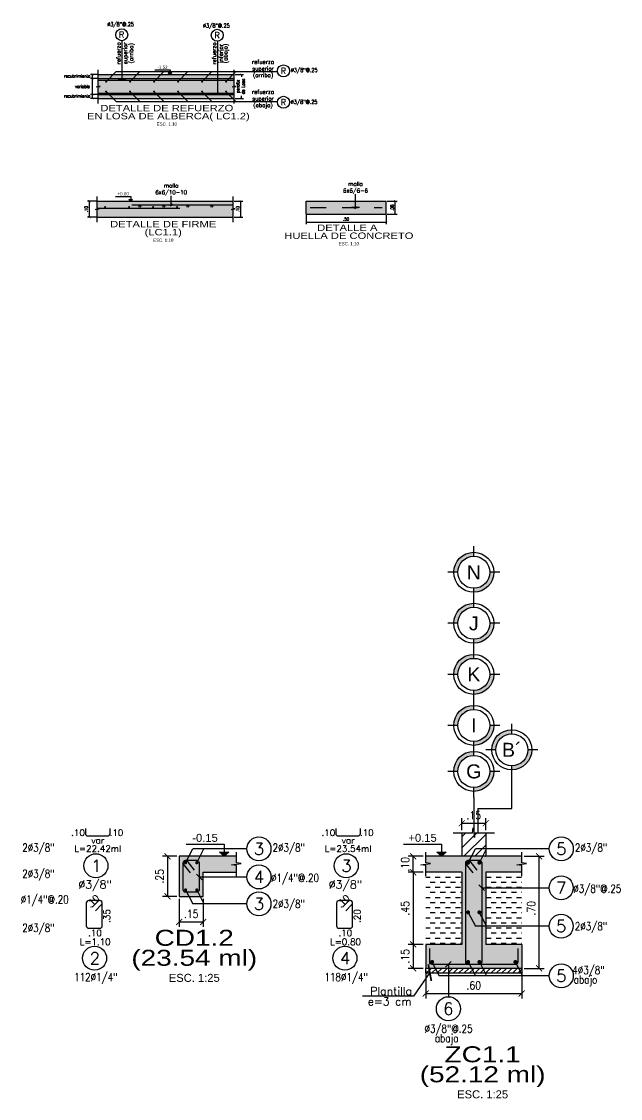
# Model space of a CAD drawing. Header units: millimetres. Extents: x 32 to 57.1, y -1.6 to 19.3.
# Drawn here: x 43.07 to 46.81, y 12.59 to 19.31 of the extents above; entities that cross this region are included whole.
import ezdxf
from ezdxf.enums import TextEntityAlignment as Align

# ---------------------------------------------------------------- set-up
doc = ezdxf.new("R2010")
doc.units = ezdxf.units.MM
doc.header["$LTSCALE"] = 0.05
doc.linetypes.add('DASHDOT2', pattern=[12.7, 6.35, -3.175, 0, -3.175])
for name, color, linetype in [('ACHURADO', 1, 'Continuous'), ('ACOTADO', 2, 'Continuous'), ('CANT_VIS', 3, 'Continuous'), ('CONT_CORTE', 4, 'Continuous'), ('EJES', 1, 'DASHDOT2'), ('TEXTO_REFUERZO', 3, 'Continuous'), ('TITULOS', 1, 'Continuous'), ('TXT_IND', 2, 'Continuous')]:
    doc.layers.add(name, color=color, linetype=linetype)
doc.styles.add('ACOTAMIENTOS', font='romans.shx', dxfattribs={"width": 0.85})
doc.styles.add('ARIAL', font='arial.ttf')
doc.styles.add('ROMANS', font='ROMANS.SHX')
doc.styles.get("Standard").update_dxf_attribs({"font": 'romans.shx'})
doc.dimstyles.new('ACOTA_10', dxfattribs={"dimscale": 0.01, "dimtxt": 2, "dimasz": 1.5, "dimexe": 1.25, "dimexo": 0.625, "dimgap": 1, "dimtad": 1, "dimzin": 4, "dimdsep": 46, "dimtxsty": 'ACOTAMIENTOS', "dimblk1": 'ARCHTICK', "dimblk2": 'ARCHTICK', "dimsah": 1, "dimcen": 1.5, "dimclrd": 1, "dimclre": 1, "dimclrt": 256, "dimadec": 0, "dimazin": 0, "dimtfac": 1, "dimtofl": 0, "dimtmove": 2, "dimatfit": 3, "dimldrblk": 'ARCHTICK', "dimfxl": 0, "dimtolj": 1, "dimtzin": 0, "dimarcsym": 0})
doc.dimstyles.new('ACOTA_25', dxfattribs={"dimscale": 0.025, "dimtxt": 2, "dimasz": 1.5, "dimexe": 1.25, "dimexo": 0.625, "dimgap": 1, "dimtad": 1, "dimzin": 4, "dimdsep": 46, "dimtxsty": 'ACOTAMIENTOS', "dimblk1": 'ARCHTICK', "dimblk2": 'ARCHTICK', "dimsah": 1, "dimcen": 1.5, "dimclrd": 1, "dimclre": 1, "dimclrt": 256, "dimadec": 0, "dimazin": 0, "dimtfac": 1, "dimtofl": 0, "dimtmove": 2, "dimatfit": 3, "dimldrblk": 'ARCHTICK', "dimfxl": 0, "dimtolj": 1, "dimtzin": 0, "dimarcsym": 0})

# ---------------------------------------------------------------- blocks, each defined once
blk = doc.blocks.new('_ARCHTICK')
at = {"color": 0, "linetype": 'ByBlock', "const_width": 0.15}
blk.add_lwpolyline([(-0.5, -0.5), (0.5, 0.5)], dxfattribs=at)
blk = doc.blocks.new('*D200')
at = {"layer": 'ACOTADO', "color": 1, "linetype": 'Continuous', "lineweight": -2}
for p, q in [((43.5379, 18.1919), (43.4829, 18.1919)), ((43.4954, 18.0919), (43.4954, 18.1919)), ((43.5379, 18.0919), (43.4829, 18.0919))]:
    blk.add_line(p, q, dxfattribs=at)
at = {"layer": 'DEFPOINTS', "color": 0, "linetype": 'Continuous'}
for p in [(43.4954, 18.1919), (43.5442, 18.1919), (43.5442, 18.0919)]:
    blk.add_point(p, dxfattribs=at)
at = {"layer": 'ACOTADO', "color": 1, "linetype": 'Continuous', "lineweight": -2, "xscale": 0.015, "yscale": 0.015, "zscale": 0.015}
for p, rotation in [((43.4954, 18.1919), 90), ((43.4954, 18.0919), 270)]:
    blk.add_blockref('_ARCHTICK', p, dxfattribs=dict(at, rotation=rotation))
at = {"layer": 'ACOTADO', "linetype": 'Continuous', "insert": (43.4754, 18.1419), "char_height": 0.02, "attachment_point": 5, "rotation": 90, "style": 'ACOTAMIENTOS'}
blk.add_mtext('\\A1;.10', dxfattribs=at)
blk = doc.blocks.new('*D201')
at = {"layer": 'ACOTADO', "color": 1, "linetype": 'Continuous', "lineweight": -2}
for p, q in [((44.3999, 18.1919), (44.455, 18.1919)), ((44.4425, 18.0919), (44.4425, 18.1919)), ((44.3999, 18.0919), (44.455, 18.0919))]:
    blk.add_line(p, q, dxfattribs=at)
at = {"layer": 'DEFPOINTS', "color": 0, "linetype": 'Continuous'}
for p in [(44.3937, 18.1919), (44.4425, 18.1919), (44.3937, 18.0919)]:
    blk.add_point(p, dxfattribs=at)
at = {"layer": 'ACOTADO', "color": 1, "linetype": 'Continuous', "lineweight": -2, "xscale": 0.015, "yscale": 0.015, "zscale": 0.015}
for p, rotation in [((44.4425, 18.1919), 90), ((44.4425, 18.0919), 270)]:
    blk.add_blockref('_ARCHTICK', p, dxfattribs=dict(at, rotation=rotation))
at = {"layer": 'ACOTADO', "linetype": 'Continuous', "insert": (44.4225, 18.1419), "char_height": 0.02, "attachment_point": 5, "rotation": 90, "style": 'ACOTAMIENTOS'}
blk.add_mtext('\\A1;.10', dxfattribs=at)
blk = doc.blocks.new('Titulos')
at = {"layer": 'TITULOS', "color": 1, "style": 'ARIAL', "width": 1.25}
blk.add_attdef('TITULO_1', text='', height=0.2, dxfattribs=at).set_placement((0, 0.25), align=Align.MIDDLE_CENTER)
at = {"layer": 'TITULOS', "style": 'ARIAL', "width": 1.25}
blk.add_attdef('TITULO_2', text='', height=0.2, dxfattribs=at).set_placement((0, 0), align=Align.MIDDLE_CENTER)
at = {"layer": 'TITULOS', "color": 2, "width": 1.25}
for tag, p in [('ESCALA_1', (0, -0.25)), ('ESCALA_2', (0, -0.408))]:
    blk.add_attdef(tag, text='', height=0.1, dxfattribs=at).set_placement(p, align=Align.MIDDLE_CENTER)
blk = doc.blocks.new('COTA25')
at = {"layer": 'TEXTO_REFUERZO'}
blk.add_line((-0.0177, -0.0177), (0.0177, 0.0177), dxfattribs=at)
at = {"layer": 'TEXTO_REFUERZO', "color": 1}
blk.add_line((0, -0.0625), (0, 0.0625), dxfattribs=at)
blk = doc.blocks.new('Nivel-elev')
at = {"layer": 'TXT_IND'}
blk.add_hatch(color=1, dxfattribs=at).paths.add_polyline_path([(-0.058, 0.051), (0.058, 0.051), (0, 0)])
for p, q in [((0, 0), (-0.058, 0.051)), ((-0.058, 0.051), (0.058, 0.051)), ((0.058, 0.051), (0, 0))]:
    blk.add_line(p, q, dxfattribs=at)
blk.add_lwpolyline([(-0.476, 0.151), (0, 0.151), (0, 0.051)], dxfattribs=at)
blk.add_attdef('+2.85', (-0.476, 0.171), '', height=0.0975, dxfattribs=at)
blk = doc.blocks.new('*D207')
at = {"layer": 'DEFPOINTS', "color": 0}
for p in [(45.5185, 14.0995), (45.5978, 14.0995), (45.5978, 13.9995)]:
    blk.add_point(p, dxfattribs=at)
at = {"layer": 'TXT_IND', "color": 1, "lineweight": -2}
for p, q in [((45.5821, 14.0995), (45.4873, 14.0995)), ((45.5185, 13.9995), (45.5185, 14.0995)), ((45.5821, 13.9995), (45.4873, 13.9995))]:
    blk.add_line(p, q, dxfattribs=at)
at = {"layer": 'TXT_IND', "color": 1, "lineweight": -2, "xscale": 0.03750000000000001, "yscale": 0.03750000000000001, "zscale": 0.03750000000000001}
for p, rotation in [((45.5185, 14.0995), 90), ((45.5185, 13.9995), 270)]:
    blk.add_blockref('_ARCHTICK', p, dxfattribs=dict(at, rotation=rotation))
at = {"layer": 'TXT_IND', "insert": (45.4685, 14.0495), "char_height": 0.05, "attachment_point": 5, "rotation": 90, "style": 'ACOTAMIENTOS'}
blk.add_mtext('\\A1;.10', dxfattribs=at)
blk = doc.blocks.new('*D208')
at = {"layer": 'DEFPOINTS', "color": 0}
for p in [(45.5978, 13.9995), (45.5185, 13.5495), (45.5978, 13.5495)]:
    blk.add_point(p, dxfattribs=at)
at = {"layer": 'TXT_IND', "color": 1, "lineweight": -2}
for p, q in [((45.5821, 13.9995), (45.4873, 13.9995)), ((45.5185, 13.9995), (45.5185, 13.5495)), ((45.5821, 13.5495), (45.4873, 13.5495))]:
    blk.add_line(p, q, dxfattribs=at)
at = {"layer": 'TXT_IND', "color": 1, "lineweight": -2, "xscale": 0.03750000000000001, "yscale": 0.03750000000000001, "zscale": 0.03750000000000001}
for p, rotation in [((45.5185, 13.9995), 90), ((45.5185, 13.5495), 270)]:
    blk.add_blockref('_ARCHTICK', p, dxfattribs=dict(at, rotation=rotation))
at = {"layer": 'TXT_IND', "insert": (45.4685, 13.7745), "char_height": 0.05, "attachment_point": 5, "rotation": 90, "style": 'ACOTAMIENTOS'}
blk.add_mtext('\\A1;.45', dxfattribs=at)
blk = doc.blocks.new('*D209')
at = {"layer": 'DEFPOINTS', "color": 0}
for p in [(45.5978, 13.5495), (45.5185, 13.3995), (45.5978, 13.3995)]:
    blk.add_point(p, dxfattribs=at)
at = {"layer": 'TXT_IND', "color": 1, "lineweight": -2}
for p, q in [((45.5821, 13.5495), (45.4873, 13.5495)), ((45.5185, 13.5495), (45.5185, 13.3995)), ((45.5821, 13.3995), (45.4873, 13.3995))]:
    blk.add_line(p, q, dxfattribs=at)
at = {"layer": 'TXT_IND', "color": 1, "lineweight": -2, "xscale": 0.03750000000000001, "yscale": 0.03750000000000001, "zscale": 0.03750000000000001}
for p, rotation in [((45.5185, 13.5495), 90), ((45.5185, 13.3995), 270)]:
    blk.add_blockref('_ARCHTICK', p, dxfattribs=dict(at, rotation=rotation))
at = {"layer": 'TXT_IND', "insert": (45.4685, 13.4745), "char_height": 0.05, "attachment_point": 5, "rotation": 90, "style": 'ACOTAMIENTOS'}
blk.add_mtext('\\A1;.15', dxfattribs=at)
blk = doc.blocks.new('*D206')
at = {"layer": 'DEFPOINTS', "color": 0}
for p in [(46.1978, 14.0995), (46.3066, 14.0995), (46.1978, 13.3995)]:
    blk.add_point(p, dxfattribs=at)
at = {"layer": 'TXT_IND', "color": 1, "lineweight": -2}
for p, q in [((46.2134, 14.0995), (46.3378, 14.0995)), ((46.3066, 13.3995), (46.3066, 14.0995)), ((46.2134, 13.3995), (46.3378, 13.3995))]:
    blk.add_line(p, q, dxfattribs=at)
at = {"layer": 'TXT_IND', "color": 1, "lineweight": -2, "xscale": 0.03750000000000001, "yscale": 0.03750000000000001, "zscale": 0.03750000000000001}
for p, rotation in [((46.3066, 14.0995), 90), ((46.3066, 13.3995), 270)]:
    blk.add_blockref('_ARCHTICK', p, dxfattribs=dict(at, rotation=rotation))
at = {"layer": 'TXT_IND', "insert": (46.2566, 13.7751), "char_height": 0.05, "attachment_point": 5, "rotation": 90, "style": 'ACOTAMIENTOS'}
blk.add_mtext('\\A1;.70', dxfattribs=at)
blk = doc.blocks.new('*D204')
at = {"layer": 'DEFPOINTS', "color": 0}
for p in [(45.5978, 13.3995), (46.1978, 13.3995), (46.1978, 13.2428)]:
    blk.add_point(p, dxfattribs=at)
at = {"layer": 'TXT_IND', "color": 1, "lineweight": -2}
for p, q in [((45.5978, 13.3839), (45.5978, 13.2116)), ((46.1978, 13.3839), (46.1978, 13.2116)), ((45.5978, 13.2428), (46.1978, 13.2428))]:
    blk.add_line(p, q, dxfattribs=at)
at = {"layer": 'TXT_IND', "color": 1, "lineweight": -2, "xscale": 0.03750000000000001, "yscale": 0.03750000000000001, "zscale": 0.03750000000000001, "rotation": 180}
blk.add_blockref('_ARCHTICK', (45.5978, 13.2428), dxfattribs=at)
at = {"layer": 'TXT_IND', "color": 1, "lineweight": -2, "xscale": 0.03750000000000001, "yscale": 0.03750000000000001, "zscale": 0.03750000000000001}
blk.add_blockref('_ARCHTICK', (46.1978, 13.2428), dxfattribs=at)
at = {"layer": 'TXT_IND', "insert": (45.8978, 13.2928), "char_height": 0.05, "attachment_point": 5, "style": 'ACOTAMIENTOS'}
blk.add_mtext('\\A1;.60', dxfattribs=at)
blk = doc.blocks.new('EJE')
at = {"layer": 'EJES', "linetype": 'Continuous'}
for points in [[(-0.25, 0), (-0.2, 0, -0.414214), (0, 0.2), (0, 0.25, 0.414214)], [(0.25, 0), (0.2, 0, -0.414214), (0, -0.2), (0, -0.25, 0.414214)]]:
    blk.add_hatch(color=256, dxfattribs=at).paths.add_polyline_path(points)
at = {"layer": 'EJES', "color": 1, "linetype": 'Continuous'}
for p, q in [((0, 0.2), (0, 0.325)), ((-0.2, 0), (-0.325, 0)), ((0.325, 0), (0.2, 0)), ((0, -0.325), (0, -0.2))]:
    blk.add_line(p, q, dxfattribs=at)
at = {"layer": 'EJES', "color": 3, "linetype": 'Continuous'}
for radius in [0.25, 0.2]:
    blk.add_circle((0, 0), radius, dxfattribs=at)
at = {"layer": 'EJES', "color": 4, "linetype": 'Continuous', "style": 'ARIAL'}
blk.add_attdef('EJE', text='', height=0.175, dxfattribs=at).set_placement((0, 0), align=Align.MIDDLE_CENTER)
blk = doc.blocks.new('*D205')
at = {"layer": 'DEFPOINTS', "color": 0}
for p in [(45.9728, 14.3063), (45.8228, 14.2465), (45.9728, 14.2465)]:
    blk.add_point(p, dxfattribs=at)
at = {"layer": 'TXT_IND', "color": 1, "lineweight": -2}
for p, q in [((45.8228, 14.2621), (45.8228, 14.3375)), ((45.9728, 14.2621), (45.9728, 14.3375)), ((45.8228, 14.3063), (45.9728, 14.3063))]:
    blk.add_line(p, q, dxfattribs=at)
at = {"layer": 'TXT_IND', "color": 1, "lineweight": -2, "xscale": 0.03750000000000001, "yscale": 0.03750000000000001, "zscale": 0.03750000000000001, "rotation": 180}
blk.add_blockref('_ARCHTICK', (45.8228, 14.3063), dxfattribs=at)
at = {"layer": 'TXT_IND', "color": 1, "lineweight": -2, "xscale": 0.03750000000000001, "yscale": 0.03750000000000001, "zscale": 0.03750000000000001}
blk.add_blockref('_ARCHTICK', (45.9728, 14.3063), dxfattribs=at)
at = {"layer": 'TXT_IND', "insert": (45.8978, 14.3563), "char_height": 0.05, "attachment_point": 5, "style": 'ACOTAMIENTOS'}
blk.add_mtext('\\A1;.15', dxfattribs=at)
blk = doc.blocks.new('*D308')
at = {"layer": 'ACOTADO', "color": 1, "linetype": 'Continuous', "lineweight": -2}
for p, q in [((43.544, 18.9827), (43.5035, 18.9827)), ((43.516, 18.9577), (43.516, 18.9827)), ((43.544, 18.9577), (43.5035, 18.9577))]:
    blk.add_line(p, q, dxfattribs=at)
at = {"layer": 'DEFPOINTS', "color": 0, "linetype": 'Continuous'}
for p in [(43.516, 18.9827), (43.5502, 18.9827), (43.5502, 18.9577)]:
    blk.add_point(p, dxfattribs=at)
at = {"layer": 'ACOTADO', "color": 1, "linetype": 'Continuous', "lineweight": -2, "xscale": 0.015, "yscale": 0.015, "zscale": 0.015}
for p, rotation in [((43.516, 18.9827), 90), ((43.516, 18.9577), 270)]:
    blk.add_blockref('_ARCHTICK', p, dxfattribs=dict(at, rotation=rotation))
at = {"layer": 'ACOTADO', "linetype": 'Continuous', "insert": (43.4193, 18.9742), "char_height": 0.02, "attachment_point": 5, "style": 'ACOTAMIENTOS'}
blk.add_mtext('\\A1;recubrimiento', dxfattribs=at)
blk = doc.blocks.new('*D309')
at = {"layer": 'ACOTADO', "color": 1, "linetype": 'Continuous', "lineweight": -2}
for p, q in [((43.544, 18.9577), (43.5035, 18.9577)), ((43.516, 18.8577), (43.516, 18.9577)), ((43.544, 18.8577), (43.5035, 18.8577))]:
    blk.add_line(p, q, dxfattribs=at)
at = {"layer": 'DEFPOINTS', "color": 0, "linetype": 'Continuous'}
for p in [(43.516, 18.9577), (43.5502, 18.9577), (43.5502, 18.8577)]:
    blk.add_point(p, dxfattribs=at)
at = {"layer": 'ACOTADO', "color": 1, "linetype": 'Continuous', "lineweight": -2, "xscale": 0.015, "yscale": 0.015, "zscale": 0.015}
for p, rotation in [((43.516, 18.9577), 90), ((43.516, 18.8577), 270)]:
    blk.add_blockref('_ARCHTICK', p, dxfattribs=dict(at, rotation=rotation))
at = {"layer": 'ACOTADO', "linetype": 'Continuous', "insert": (43.452, 18.9087), "char_height": 0.02, "attachment_point": 5, "style": 'ACOTAMIENTOS'}
blk.add_mtext('\\A1;variable', dxfattribs=at)
blk = doc.blocks.new('*D310')
at = {"layer": 'ACOTADO', "color": 1, "linetype": 'Continuous', "lineweight": -2}
for p, q in [((44.406, 18.9827), (44.459, 18.9827)), ((44.4465, 18.9827), (44.4465, 18.9688)), ((44.4465, 18.8327), (44.4465, 18.8492)), ((44.406, 18.8327), (44.459, 18.8327))]:
    blk.add_line(p, q, dxfattribs=at)
at = {"layer": 'DEFPOINTS', "color": 0, "linetype": 'Continuous'}
for p in [(44.3998, 18.9827), (44.4465, 18.9827), (44.3998, 18.8327)]:
    blk.add_point(p, dxfattribs=at)
at = {"layer": 'ACOTADO', "color": 1, "linetype": 'Continuous', "lineweight": -2, "xscale": 0.015, "yscale": 0.015, "zscale": 0.015}
for p, rotation in [((44.4465, 18.9827), 90), ((44.4465, 18.8327), 270)]:
    blk.add_blockref('_ARCHTICK', p, dxfattribs=dict(at, rotation=rotation))
at = {"layer": 'ACOTADO', "linetype": 'Continuous', "insert": (44.44, 18.909), "char_height": 0.02, "attachment_point": 5, "rotation": 90, "style": 'ACOTAMIENTOS'}
blk.add_mtext('\\A1;peralte\\Pde Losa', dxfattribs=at)
blk = doc.blocks.new('*D311')
at = {"layer": 'ACOTADO', "color": 1, "linetype": 'Continuous', "lineweight": -2}
for p, q in [((43.544, 18.8577), (43.5035, 18.8577)), ((43.516, 18.8327), (43.516, 18.8577)), ((43.544, 18.8327), (43.5035, 18.8327))]:
    blk.add_line(p, q, dxfattribs=at)
at = {"layer": 'DEFPOINTS', "color": 0, "linetype": 'Continuous'}
for p in [(43.516, 18.8577), (43.5502, 18.8577), (43.5502, 18.8327)]:
    blk.add_point(p, dxfattribs=at)
at = {"layer": 'ACOTADO', "color": 1, "linetype": 'Continuous', "lineweight": -2, "xscale": 0.015, "yscale": 0.015, "zscale": 0.015}
for p, rotation in [((43.516, 18.8577), 90), ((43.516, 18.8327), 270)]:
    blk.add_blockref('_ARCHTICK', p, dxfattribs=dict(at, rotation=rotation))
at = {"layer": 'ACOTADO', "linetype": 'Continuous', "insert": (43.4193, 18.8492), "char_height": 0.02, "attachment_point": 5, "style": 'ACOTAMIENTOS'}
blk.add_mtext('\\A1;recubrimiento', dxfattribs=at)
blk = doc.blocks.new('*D332')
at = {"layer": 'ACOTADO', "color": 1, "linetype": 'Continuous', "lineweight": -2}
for p, q in [((45.3559, 18.1919), (45.4198, 18.1919)), ((45.4073, 18.1119), (45.4073, 18.1919)), ((45.3559, 18.1119), (45.4198, 18.1119))]:
    blk.add_line(p, q, dxfattribs=at)
at = {"layer": 'DEFPOINTS', "color": 0, "linetype": 'Continuous'}
for p in [(45.3497, 18.1919), (45.4073, 18.1919), (45.3497, 18.1119)]:
    blk.add_point(p, dxfattribs=at)
at = {"layer": 'ACOTADO', "color": 1, "linetype": 'Continuous', "lineweight": -2, "xscale": 0.015, "yscale": 0.015, "zscale": 0.015}
for p, rotation in [((45.4073, 18.1919), 90), ((45.4073, 18.1119), 270)]:
    blk.add_blockref('_ARCHTICK', p, dxfattribs=dict(at, rotation=rotation))
at = {"layer": 'ACOTADO', "linetype": 'Continuous', "insert": (45.3873, 18.1519), "char_height": 0.02, "attachment_point": 5, "rotation": 90, "style": 'ACOTAMIENTOS'}
blk.add_mtext('\\A1;.08', dxfattribs=at)
blk = doc.blocks.new('*D333')
at = {"layer": 'ACOTADO', "color": 1, "linetype": 'Continuous', "lineweight": -2}
for p, q in [((44.8497, 18.1057), (44.8497, 18.0481)), ((45.3497, 18.1057), (45.3497, 18.0481)), ((44.8497, 18.0606), (45.3497, 18.0606))]:
    blk.add_line(p, q, dxfattribs=at)
at = {"layer": 'DEFPOINTS', "color": 0, "linetype": 'Continuous'}
for p in [(44.8497, 18.1119), (45.3497, 18.1119), (45.3497, 18.0606)]:
    blk.add_point(p, dxfattribs=at)
at = {"layer": 'ACOTADO', "color": 1, "linetype": 'Continuous', "lineweight": -2, "xscale": 0.015, "yscale": 0.015, "zscale": 0.015, "rotation": 180}
blk.add_blockref('_ARCHTICK', (44.8497, 18.0606), dxfattribs=at)
at = {"layer": 'ACOTADO', "color": 1, "linetype": 'Continuous', "lineweight": -2, "xscale": 0.015, "yscale": 0.015, "zscale": 0.015}
blk.add_blockref('_ARCHTICK', (45.3497, 18.0606), dxfattribs=at)
at = {"layer": 'ACOTADO', "linetype": 'Continuous', "insert": (45.0997, 18.0806), "char_height": 0.02, "attachment_point": 5, "style": 'ACOTAMIENTOS'}
blk.add_mtext('\\A1;.50', dxfattribs=at)
blk = doc.blocks.new('*D336')
at = {"layer": 'DEFPOINTS', "color": 0}
for p in [(44.0567, 13.8495), (44.2067, 13.8495), (44.2067, 13.6896)]:
    blk.add_point(p, dxfattribs=at)
at = {"layer": 'TXT_IND', "color": 1, "lineweight": -2}
for p, q in [((44.0567, 13.8339), (44.0567, 13.6584)), ((44.2067, 13.8339), (44.2067, 13.6584)), ((44.0567, 13.6896), (44.2067, 13.6896))]:
    blk.add_line(p, q, dxfattribs=at)
at = {"layer": 'TXT_IND', "color": 1, "lineweight": -2, "xscale": 0.03750000000000001, "yscale": 0.03750000000000001, "zscale": 0.03750000000000001, "rotation": 180}
blk.add_blockref('_ARCHTICK', (44.0567, 13.6896), dxfattribs=at)
at = {"layer": 'TXT_IND', "color": 1, "lineweight": -2, "xscale": 0.03750000000000001, "yscale": 0.03750000000000001, "zscale": 0.03750000000000001}
blk.add_blockref('_ARCHTICK', (44.2067, 13.6896), dxfattribs=at)
at = {"layer": 'TXT_IND', "insert": (44.1317, 13.7396), "char_height": 0.05, "attachment_point": 5, "style": 'ACOTAMIENTOS'}
blk.add_mtext('\\A1;.15', dxfattribs=at)
blk = doc.blocks.new('*D337')
at = {"layer": 'DEFPOINTS', "color": 0}
for p in [(44.0567, 14.0995), (43.9843, 13.8495), (44.0567, 13.8495)]:
    blk.add_point(p, dxfattribs=at)
at = {"layer": 'TXT_IND', "color": 1, "lineweight": -2}
for p, q in [((44.0411, 14.0995), (43.9531, 14.0995)), ((43.9843, 14.0995), (43.9843, 13.8495)), ((44.0411, 13.8495), (43.9531, 13.8495))]:
    blk.add_line(p, q, dxfattribs=at)
at = {"layer": 'TXT_IND', "color": 1, "lineweight": -2, "xscale": 0.03750000000000001, "yscale": 0.03750000000000001, "zscale": 0.03750000000000001}
for p, rotation in [((43.9843, 14.0995), 90), ((43.9843, 13.8495), 270)]:
    blk.add_blockref('_ARCHTICK', p, dxfattribs=dict(at, rotation=rotation))
at = {"layer": 'TXT_IND', "insert": (43.9343, 13.9745), "char_height": 0.05, "attachment_point": 5, "rotation": 90, "style": 'ACOTAMIENTOS'}
blk.add_mtext('\\A1;.25', dxfattribs=at)

msp = doc.modelspace()

# ---------------------------------------------------------------- hatches: boundary and pattern name
at = {"layer": 'ACHURADO'}
h = msp.add_hatch(color=254, dxfattribs=at)
h.dxf.hatch_style = 1
h.paths.add_polyline_path([(44.2736, 18.9482), (43.5502, 18.9482), (43.5502, 18.9109), (43.5622, 18.9093), (43.5382, 18.9061), (43.5502, 18.9045), (43.5502, 18.8672), (44.2736, 18.8672)])
h.paths.add_polyline_path([(43.5969, 18.9384, -1), (43.6031, 18.9384, -1)], flags=16)
h.paths.add_polyline_path([(43.6031, 18.877, -1), (43.5969, 18.877, -1)], flags=16)
h.paths.add_polyline_path([(43.7469, 18.9384, -1), (43.7531, 18.9384, -1)], flags=16)
h.paths.add_polyline_path([(43.7531, 18.877, -1), (43.7469, 18.877, -1)], flags=16)
h.paths.add_polyline_path([(43.8969, 18.9384, -1), (43.9031, 18.9384, -1)], flags=16)
h.paths.add_polyline_path([(43.9031, 18.877, -1), (43.8969, 18.877, -1)], flags=16)
h.paths.add_polyline_path([(44.0469, 18.9384, -1), (44.0531, 18.9384, -1)], flags=16)
h.paths.add_polyline_path([(44.0469, 18.877, -1), (44.0531, 18.877, -1)], flags=16)
h.paths.add_polyline_path([(44.1969, 18.9384, -1), (44.2031, 18.9384, -1)], flags=16)
h.paths.add_polyline_path([(44.1969, 18.877, -1), (44.2031, 18.877, -1)], flags=16)
h.paths.add_polyline_path([(44.2736, 18.9827), (43.682, 18.9827), (43.682, 18.9577), (44.2736, 18.9577)])
h.paths.add_polyline_path([(43.682, 18.9827), (43.5502, 18.9827), (43.5502, 18.9577), (43.682, 18.9577)])
h.paths.add_polyline_path([(44.3998, 18.8577), (43.5502, 18.8577), (43.5502, 18.8327), (44.3998, 18.8327)])
h.paths.add_polyline_path([(44.3998, 18.9482), (44.2736, 18.9482), (44.2736, 18.8672), (44.3998, 18.8672), (44.3998, 18.9045), (44.3878, 18.9061), (44.4118, 18.9093), (44.3998, 18.9109)])
h.paths.add_polyline_path([(44.3469, 18.9384, -1), (44.3531, 18.9384, -1)], flags=16)
h.paths.add_polyline_path([(44.3531, 18.877, -1), (44.3469, 18.877, -1)], flags=16)
h.paths.add_polyline_path([(44.3998, 18.9827), (44.2736, 18.9827), (44.2736, 18.9577), (44.3998, 18.9577)])
for points in [[(44.3937, 18.0919), (44.3937, 18.1387), (44.3817, 18.1403), (44.3937, 18.1419), (44.3937, 18.1919), (43.5442, 18.1919), (43.5442, 18.1451), (43.5562, 18.1435), (43.5442, 18.1419), (43.5442, 18.0919)], [(45.3497, 18.1919), (44.8497, 18.1919), (44.8497, 18.1119), (45.3497, 18.1119)], [(44.414, 14.0425), (44.384, 14.0465), (44.444, 14.0545), (44.414, 14.0585), (44.414, 14.0995), (44.0567, 14.0995), (44.0567, 13.8495), (44.2067, 13.8495), (44.2067, 13.9995), (44.414, 13.9995)], [(46.1978, 14.0425), (46.1678, 14.0465), (46.2278, 14.0545), (46.1978, 14.0585), (46.1978, 14.0995), (45.5978, 14.0995), (45.5978, 14.0585), (45.6278, 14.0545), (45.5678, 14.0465), (45.5978, 14.0425), (45.5978, 13.9995), (45.8228, 13.9995), (45.8228, 13.5495), (45.5978, 13.5495), (45.5978, 13.3995), (46.1978, 13.3995), (46.1978, 13.5495), (45.9728, 13.5495), (45.9728, 13.9995), (46.1978, 13.9995)]]:
    msp.add_hatch(color=254, dxfattribs=at).paths.add_polyline_path(points)
h = msp.add_hatch(dxfattribs=at)
h.set_pattern_fill('ANSI31', color=256, scale=0.015)
h.set_pattern_definition([(45, (8.000316, 14.31742), (-0.03367596, 0.03367596), [])])
h.paths.add_polyline_path([(45.9018, 14.2165), (45.8938, 14.2765), (45.8898, 14.2465), (45.8228, 14.2465), (45.8228, 14.0995), (45.9728, 14.0995), (45.9728, 14.2465), (45.9058, 14.2465)])
h = msp.add_hatch(dxfattribs=at)
h.set_pattern_fill('DASH', color=256, scale=0.01, style=0)
h.paths.add_polyline_path([(45.8228, 13.9995), (45.5978, 13.9995), (45.5978, 13.5495), (45.8228, 13.5495)])
h = msp.add_hatch(dxfattribs=at)
h.set_pattern_fill('DASH', color=256, scale=0.01, style=0)
h.paths.add_polyline_path([(46.1978, 13.9995), (45.9728, 13.9995), (45.9728, 13.5495), (46.1978, 13.5495)])
h = msp.add_hatch(dxfattribs=at)
h.set_pattern_fill('ANSI31', color=256, scale=0.0075, style=0)
h.set_pattern_definition([(45, (0, 0.3), (-0.01683798, 0.01683798), [])])
h.paths.add_polyline_path([(46.1978, 13.3995), (45.5978, 13.3995), (45.5978, 13.3695), (46.1978, 13.3695)])

# ---------------------------------------------------------------- linework, layer by layer
at = {"layer": 'CANT_VIS', "color": 2}
for p, q in [((45.5978, 13.3695), (45.5978, 13.3995)), ((46.1978, 13.3995), (46.1978, 13.3695)), ((46.1978, 13.3695), (45.5978, 13.3695))]:
    msp.add_line(p, q, dxfattribs=at)
at = {"layer": 'CONT_CORTE', "linetype": 'Continuous'}
for p, q in [((43.5502, 18.9827), (44.3998, 18.9827)), ((43.5502, 18.8327), (44.3998, 18.8327)), ((43.5442, 18.1919), (44.3937, 18.1919)), ((44.8497, 18.1919), (45.3497, 18.1919)), ((44.8497, 18.1119), (45.3497, 18.1119)), ((43.5442, 18.0919), (44.3937, 18.0919))]:
    msp.add_line(p, q, dxfattribs=at)
at = {"layer": 'CONT_CORTE'}
for p, q in [((44.8497, 18.1119), (44.8497, 18.1919)), ((45.3497, 18.1119), (45.3497, 18.1919)), ((45.8228, 14.2465), (45.8228, 14.0995)), ((45.9728, 14.2465), (45.9728, 14.0995)), ((46.1978, 14.0995), (45.5978, 14.0995)), ((45.8228, 13.9995), (45.5978, 13.9995)), ((45.8228, 13.9995), (45.8228, 13.5495)), ((45.9728, 13.9995), (45.9728, 13.5495)), ((46.1978, 13.9995), (45.9728, 13.9995)), ((45.5978, 13.5495), (45.5978, 13.3995)), ((45.8228, 13.5495), (45.5978, 13.5495)), ((46.1978, 13.5495), (45.9728, 13.5495)), ((46.1978, 13.5495), (46.1978, 13.3995)), ((46.1978, 13.3995), (45.5978, 13.3995))]:
    msp.add_line(p, q, dxfattribs=at)
at = {"layer": 'CONT_CORTE', "color": 1}
for points in [[(43.5502, 18.8027), (43.5502, 18.9045), (43.5382, 18.9061), (43.5622, 18.9093), (43.5502, 18.9109), (43.5502, 19.0127)], [(44.3998, 18.8027), (44.3998, 18.9045), (44.3878, 18.9061), (44.4118, 18.9093), (44.3998, 18.9109), (44.3998, 19.0127)], [(43.5442, 18.0619), (43.5442, 18.1387), (43.5322, 18.1403), (43.5562, 18.1435), (43.5442, 18.1451), (43.5442, 18.2219)], [(44.3937, 18.0619), (44.3937, 18.1387), (44.3817, 18.1403), (44.4057, 18.1435), (44.3937, 18.1451), (44.3937, 18.2219)], [(45.7687, 14.2465), (45.8898, 14.2465), (45.8938, 14.2765), (45.9018, 14.2165), (45.9058, 14.2465), (46.0268, 14.2465)], [(44.414, 13.9755), (44.414, 14.0425), (44.384, 14.0465), (44.444, 14.0545), (44.414, 14.0585), (44.414, 14.1256)], [(45.5978, 13.9755), (45.5978, 14.0425), (45.5678, 14.0465), (45.6278, 14.0545), (45.5978, 14.0585), (45.5978, 14.1256)], [(46.1978, 13.9755), (46.1978, 14.0425), (46.1678, 14.0465), (46.2278, 14.0545), (46.1978, 14.0585), (46.1978, 14.1256)]]:
    msp.add_lwpolyline(points, dxfattribs=at)
at = {"layer": 'CONT_CORTE'}
for points in [[(44.414, 14.0995), (44.0567, 14.0995), (44.0567, 13.8495)], [(44.0567, 13.8495), (44.2067, 13.8495), (44.2067, 13.9995)], [(44.2067, 13.9995), (44.414, 13.9995)]]:
    msp.add_lwpolyline(points, dxfattribs=at)
at = {"layer": 'EJES'}
for p, q in [((46.1352, 14.3973), (46.1352, 14.6023)), ((45.8978, 14.4675), (45.8978, 14.2465)), ((45.9228, 14.3973), (45.9228, 14.2465)), ((45.9228, 14.3973), (46.1352, 14.3973))]:
    msp.add_line(p, q, dxfattribs=at)
at = {"layer": 'TEXTO_REFUERZO', "color": 1, "extrusion": (1.22465e-16, -3.7494e-32, -1)}
for p, q in [((43.7009, 18.9529), (43.7009, 19.1947)), ((45.1587, 18.1519), (45.1587, 18.2358)), ((44.0067, 18.1678), (44.0067, 18.2258))]:
    msp.add_line(p, q, dxfattribs=at)
at = {"layer": 'TEXTO_REFUERZO', "color": 1, "extrusion": (-1.22465e-16, 5.24916e-32, -1)}
msp.add_line((44.2981, 18.8624), (44.2981, 19.1911), dxfattribs=at)
at = {"layer": 'TEXTO_REFUERZO', "color": 1}
for p, q in [((43.7484, 18.9384), (43.8116, 19.0016)), ((43.8984, 18.9384), (43.9616, 19.0016)), ((44.0484, 18.9384), (44.1116, 19.0016)), ((44.1984, 18.9384), (44.2616, 19.0016)), ((44.3484, 18.9384), (44.4116, 19.0016)), ((43.6, 18.877), (43.6632, 18.8138)), ((43.7484, 18.877), (43.8116, 18.8138)), ((43.8984, 18.877), (43.9616, 18.8138)), ((44.0484, 18.877), (44.1116, 18.8138)), ((44.1984, 18.877), (44.2616, 18.8138)), ((44.3484, 18.877), (44.4116, 18.8138)), ((44.4804, 14.1461), (44.142, 14.1461)), ((46.3697, 14.1461), (45.9085, 14.1461)), ((44.1817, 13.9707), (44.4804, 13.9707)), ((45.9478, 13.9029), (46.3692, 13.9029)), ((44.4804, 13.8029), (44.142, 13.8029)), ((46.3692, 13.6629), (45.908, 13.6629)), ((45.7391, 13.4245), (45.7391, 13.2225)), ((46.3697, 13.3529), (45.6818, 13.3529))]:
    msp.add_line(p, q, dxfattribs=at)
at = {"layer": 'TEXTO_REFUERZO', "color": 5}
for p, q in [((43.5502, 18.9577), (44.3998, 18.9577)), ((43.5502, 18.9482), (44.3998, 18.9482)), ((43.5502, 18.8672), (44.3998, 18.8672)), ((43.5502, 18.8577), (44.3998, 18.8577)), ((44.3937, 18.1678), (43.7615, 18.1678)), ((43.5442, 18.1491), (44.0615, 18.1491))]:
    msp.add_line(p, q, dxfattribs=at)
at = {"layer": 'TEXTO_REFUERZO', "linetype": 'DASHDOT2', "ltscale": 0.1}
msp.add_line((44.8747, 18.1519), (45.3247, 18.1519), dxfattribs=at)
at = {"layer": 'TEXTO_REFUERZO', "color": 1}
for points in [[(43.6, 18.9384), (43.6632, 19.0016), (44.6713, 19.0016)], [(43.6, 18.877), (43.6632, 18.8138), (44.6713, 18.8138)], [(44.0967, 14.0595), (44.142, 14.1461)], [(44.1663, 14.0595), (44.2115, 14.1461)], [(45.8632, 14.0595), (45.9085, 14.1461)], [(45.9328, 14.0595), (45.978, 14.1461)], [(44.0967, 13.8895), (44.142, 13.8029)], [(44.1663, 13.8895), (44.2115, 13.8029)], [(45.8628, 13.7495), (45.908, 13.6629)], [(45.9323, 13.7495), (45.9776, 13.6629)], [(45.6365, 13.4395), (45.6818, 13.3529)], [(45.8632, 13.4395), (45.9085, 13.3529)], [(45.9328, 13.4395), (45.978, 13.3529)], [(46.1573, 13.4395), (46.2026, 13.3529)]]:
    msp.add_lwpolyline(points, dxfattribs=at)
at = {"layer": 'TEXTO_REFUERZO', "color": 1, "linetype": 'Continuous', "const_width": 0.00625}
for points in [[(43.6031, 18.9384, 1), (43.5969, 18.9384, 1)], [(43.7531, 18.9384, 1), (43.7469, 18.9384, 1)], [(43.9031, 18.9384, 1), (43.8969, 18.9384, 1)], [(44.0531, 18.9384, 1), (44.0469, 18.9384, 1)], [(44.2031, 18.9384, 1), (44.1969, 18.9384, 1)], [(44.3531, 18.9384, 1), (44.3469, 18.9384, 1)], [(43.6031, 18.877, -1), (43.5969, 18.877, -1)], [(43.7531, 18.877, -1), (43.7469, 18.877, -1)], [(43.9031, 18.877, -1), (43.8969, 18.877, -1)], [(44.0531, 18.877, -1), (44.0469, 18.877, -1)], [(44.2031, 18.877, -1), (44.1969, 18.877, -1)], [(44.3531, 18.877, -1), (44.3469, 18.877, -1)], [(43.5971, 18.1554, -1), (43.5908, 18.1554, -1)], [(43.7471, 18.1554, -1), (43.7408, 18.1554, -1)], [(43.8971, 18.1554, -1), (43.8908, 18.1554, -1)], [(44.0471, 18.1554, -1), (44.0408, 18.1554, -1)]]:
    msp.add_lwpolyline(points, format="xyb", close=True, dxfattribs=at)
at = {"layer": 'TEXTO_REFUERZO', "color": 5}
for points in [[(43.6229, 14.2727), (43.6229, 14.2401, -0.414214), (43.6079, 14.2251), (43.4879, 14.2251, -0.414214), (43.4729, 14.2401), (43.4729, 14.2727)], [(45.1873, 14.2727), (45.1873, 14.2401, -0.414214), (45.1723, 14.2251), (45.0523, 14.2251, -0.414214), (45.0373, 14.2401), (45.0373, 14.2727)], [(44.1275, 13.9953), (44.0861, 14.0489, -1), (44.1074, 14.0701), (44.1506, 14.0129)], [(45.8939, 13.9953), (45.8526, 14.0489, -1), (45.8738, 14.0701), (45.9171, 14.0129)], [(43.5339, 13.7597), (43.5719, 13.7977, 0.668179), (43.5613, 13.8233), (43.4913, 13.8233, 0.414214), (43.4763, 13.8083), (43.4763, 13.6647, 0.414214), (43.4913, 13.6497), (43.5613, 13.6497, 0.414214), (43.5763, 13.6647), (43.5763, 13.8083, 0.668179), (43.5507, 13.8189), (43.5127, 13.7809)], [(45.0983, 13.7597), (45.1363, 13.7977, 0.668179), (45.1257, 13.8233), (45.0557, 13.8233, 0.414214), (45.0407, 13.8083), (45.0407, 13.6647, 0.414214), (45.0557, 13.6497), (45.1257, 13.6497, 0.414214), (45.1407, 13.6647), (45.1407, 13.8083, 0.668179), (45.1151, 13.8189), (45.0771, 13.7809)], [(46.1728, 13.5245), (46.1728, 13.4395, -0.414214), (46.1578, 13.4245), (45.6378, 13.4245, -0.414214), (45.6228, 13.4395), (45.6228, 13.5245)]]:
    msp.add_lwpolyline(points, format="xyb", dxfattribs=at)
for points in [[(44.1667, 13.8745), (44.0967, 13.8745, -0.414214), (44.0817, 13.8895), (44.0817, 14.0595, -0.414214), (44.0967, 14.0745), (44.1667, 14.0745, -0.414214), (44.1817, 14.0595), (44.1817, 13.8895, -0.414214)], [(45.8628, 14.0745), (45.9328, 14.0745, -0.414214), (45.9478, 14.0595), (45.9478, 13.4395, -0.414214), (45.9328, 13.4245), (45.8628, 13.4245, -0.414214), (45.8478, 13.4395), (45.8478, 14.0595, -0.414214)]]:
    msp.add_lwpolyline(points, format="xyb", close=True, dxfattribs=at)
at = {"layer": 'TEXTO_REFUERZO', "color": 1}
for points, const_width in [([(44.1017, 14.0595, -1), (44.0917, 14.0595, -1)], 0.01), ([(44.1717, 14.0595, -1), (44.1617, 14.0595, -1)], 0.01), ([(45.8565, 14.0595, -1), (45.869, 14.0595, -1)], 0.0125), ([(45.939, 14.0595, 1), (45.9265, 14.0595, 1)], 0.0125), ([(44.1017, 13.8895, 1), (44.0917, 13.8895, 1)], 0.01), ([(44.1717, 13.8895, 1), (44.1617, 13.8895, 1)], 0.01), ([(45.8565, 13.7495, 1), (45.869, 13.7495, 1)], 0.0125), ([(45.939, 13.7495, -1), (45.9265, 13.7495, -1)], 0.0125), ([(45.6315, 13.4395, 1), (45.644, 13.4395, 1)], 0.0125), ([(45.8565, 13.4395, 1), (45.869, 13.4395, 1)], 0.0125), ([(45.939, 13.4395, -1), (45.9265, 13.4395, -1)], 0.0125), ([(46.164, 13.4395, -1), (46.1515, 13.4395, -1)], 0.0125)]:
    msp.add_lwpolyline(points, format="xyb", close=True, dxfattribs=dict(at, const_width=const_width))
at = {"layer": 'TEXTO_REFUERZO', "color": 6}
for centre in [(43.6977, 19.232), (44.7085, 19.0058)]:
    msp.add_circle(centre, 0.0375, dxfattribs=at)
at = {"layer": 'TEXTO_REFUERZO', "color": 3}
for centre, radius in [((44.2949, 19.2285), 0.0375), ((44.7086, 18.81), 0.0375), ((44.5554, 14.1461), 0.075), ((46.4447, 14.1461), 0.075), ((43.5364, 14.0406), 0.075), ((45.1008, 14.0406), 0.075), ((44.5554, 13.9707), 0.075), ((46.4442, 13.9029), 0.075), ((44.5554, 13.8029), 0.075), ((46.4442, 13.6629), 0.075), ((43.5282, 13.4629), 0.075), ((45.0926, 13.4629), 0.075), ((46.4447, 13.3529), 0.075), ((45.7391, 13.1475), 0.075)]:
    msp.add_circle(centre, radius, dxfattribs=at)
at = {"layer": 'TEXTO_REFUERZO', "color": 1, "linetype": 'Continuous'}
for centre in [(43.8113, 18.1615), (43.9613, 18.1615), (44.1113, 18.1615), (44.2613, 18.1615)]:
    msp.add_circle(centre, 0.00625, dxfattribs=at)

# ---------------------------------------------------------------- block references
ref = msp.add_blockref('Titulos', (43.9795, 18.7237), dxfattribs=dict(xscale=0.2, yscale=0.2, zscale=0.2))
ref.add_attrib('TITULO_1', 'DETALLE DE REFUERZO', dxfattribs={"layer": 'TITULOS', "color": 1, "height": 0.04, "style": 'ARIAL', "width": 1.25}).set_placement((43.9795, 18.7737), align=Align.MIDDLE_CENTER)
ref.add_attrib('TITULO_2', ' EN LOSA DE ALBERCA( LC1.2)', dxfattribs={"layer": 'TITULOS', "height": 0.04, "style": 'ARIAL', "width": 1.25}).set_placement((43.9795, 18.7237), align=Align.MIDDLE_CENTER)
ref.add_attrib('ESCALA_1', 'ESC. 1:10', dxfattribs={"layer": 'TITULOS', "color": 2, "height": 0.02, "style": 'ARIAL'}).set_placement((43.9795, 18.6736), align=Align.MIDDLE_CENTER)
ref = msp.add_blockref('Titulos', (43.957, 17.9987), dxfattribs=dict(xscale=0.2, yscale=0.2, zscale=0.2))
ref.add_attrib('TITULO_1', 'DETALLE DE FIRME', dxfattribs={"layer": 'TITULOS', "color": 1, "height": 0.04, "style": 'ARIAL', "width": 1.25}).set_placement((43.957, 18.0487), align=Align.MIDDLE_CENTER)
ref.add_attrib('TITULO_2', '(LC1.1)', dxfattribs={"layer": 'TITULOS', "height": 0.04, "style": 'ARIAL', "width": 1.25}).set_placement((43.957, 17.9987), align=Align.MIDDLE_CENTER)
ref.add_attrib('ESCALA_1', 'ESC. 1:10', dxfattribs={"layer": 'TITULOS', "color": 2, "height": 0.02, "style": 'ARIAL'}).set_placement((43.957, 17.9486), align=Align.MIDDLE_CENTER)
ref = msp.add_blockref('Titulos', (45.1171, 17.9763), dxfattribs=dict(xscale=0.2, yscale=0.2, zscale=0.2))
ref.add_attrib('TITULO_1', 'DETALLE A ', dxfattribs={"layer": 'TITULOS', "color": 1, "height": 0.04, "style": 'ARIAL', "width": 1.25}).set_placement((45.1171, 18.0263), align=Align.MIDDLE_CENTER)
ref.add_attrib('TITULO_2', 'HUELLA DE CONCRETO', dxfattribs={"layer": 'TITULOS', "height": 0.04, "style": 'ARIAL', "width": 1.25}).set_placement((45.1171, 17.9763), align=Align.MIDDLE_CENTER)
ref.add_attrib('ESCALA_1', 'ESC. 1:10', dxfattribs={"layer": 'TITULOS', "color": 2, "height": 0.02, "style": 'ARIAL'}).set_placement((45.1171, 17.9262), align=Align.MIDDLE_CENTER)
at = {"layer": 'EJES', "xscale": 0.5, "yscale": 0.5, "zscale": 0.5}
for p, values in [((45.8978, 15.8737), {'EJE': 'N'}), ((45.8978, 15.555), {'EJE': 'J'}), ((45.8978, 15.2362), {'EJE': 'K'}), ((45.8978, 14.9175), {'EJE': 'I'}), ((46.1352, 14.7648), {'EJE': 'B´'}), ((45.8978, 14.63), {'EJE': 'G'})]:
    msp.add_blockref('EJE', p, dxfattribs=at).add_auto_attribs(values)
at = {"layer": 'TEXTO_REFUERZO', "color": 5, "xscale": -0.4000000000000004, "yscale": 0.4000000000000004, "zscale": 0.4}
for p, rotation in [((43.7009, 18.9529), 270), ((44.2981, 18.8624), 90), ((44.0067, 18.1678), 90), ((45.1587, 18.1519), 90)]:
    msp.add_blockref('COTA25', p, dxfattribs=dict(at, rotation=rotation))
at = {"layer": 'TEXTO_REFUERZO', "color": 2, "xscale": -1}
for p, rotation in [((44.1817, 13.9707), 180), ((45.9478, 13.9029), 180), ((45.7391, 13.4245), 90)]:
    msp.add_blockref('COTA25', p, dxfattribs=dict(at, rotation=rotation))
at = {"layer": 'TITULOS'}
ref = msp.add_blockref('Titulos', (44.151, 13.4656), dxfattribs=dict(at, xscale=0.5, yscale=0.5, zscale=0.5))
ref.add_attrib('TITULO_1', 'CD1.2', dxfattribs={"color": 1, "height": 0.1, "style": 'ARIAL', "width": 1.25}).set_placement((44.151, 13.5906), align=Align.MIDDLE_CENTER)
ref.add_attrib('TITULO_2', '(23.54 ml)', dxfattribs={"height": 0.1, "style": 'ARIAL', "width": 1.25}).set_placement((44.151, 13.4656), align=Align.MIDDLE_CENTER)
ref.add_attrib('ESCALA_1', 'ESC. 1:25', dxfattribs={"color": 2, "height": 0.05, "style": 'ARIAL'}).set_placement((44.151, 13.3403), align=Align.MIDDLE_CENTER)
ref = msp.add_blockref('Titulos', (45.9531, 12.7378), dxfattribs=dict(at, xscale=0.5, yscale=0.5, zscale=0.5))
ref.add_attrib('TITULO_1', 'ZC1.1', dxfattribs={"color": 1, "height": 0.1, "style": 'ARIAL', "width": 1.25}).set_placement((45.9531, 12.8628), align=Align.MIDDLE_CENTER)
ref.add_attrib('TITULO_2', '(52.12 ml)', dxfattribs={"height": 0.1, "style": 'ARIAL', "width": 1.25}).set_placement((45.9531, 12.7378), align=Align.MIDDLE_CENTER)
ref.add_attrib('ESCALA_1', 'ESC. 1:25', dxfattribs={"color": 2, "height": 0.05, "style": 'ARIAL'}).set_placement((45.9531, 12.6126), align=Align.MIDDLE_CENTER)
at = {"layer": 'TXT_IND'}
ref = msp.add_blockref('Nivel-elev', (43.9996, 18.9827), dxfattribs=dict(at, xscale=0.1999999999999993, yscale=0.1999999999999993, zscale=0.1999999999999993))
ref.add_attrib('+2.85', '-1.52', dxfattribs={"height": 0.02, "style": 'ARIAL'}).set_placement((43.9521, 19.0128), align=Align.BOTTOM_CENTER)
ref = msp.add_blockref('Nivel-elev', (43.7544, 18.1919), dxfattribs=dict(at, xscale=0.1999999999999993, yscale=0.1999999999999993, zscale=0.1999999999999993))
ref.add_attrib('+2.85', '+0.00', dxfattribs={"height": 0.02, "style": 'ARIAL'}).set_placement((43.7068, 18.2221), align=Align.BOTTOM_CENTER)
ref = msp.add_blockref('Nivel-elev', (44.3374, 14.0995), dxfattribs=dict(at, xscale=0.5, yscale=0.5, zscale=0.5))
ref.add_attrib('+2.85', '-0.15', dxfattribs={"height": 0.05, "style": 'ARIAL'}).set_placement((44.2184, 14.1749), align=Align.BOTTOM_CENTER)
ref = msp.add_blockref('Nivel-elev', (45.6969, 14.0995), dxfattribs=dict(at, xscale=0.5, yscale=0.5, zscale=0.5))
ref.add_attrib('+2.85', '+0.15', dxfattribs={"height": 0.05, "style": 'ARIAL'}).set_placement((45.5779, 14.1749), align=Align.BOTTOM_CENTER)

# ---------------------------------------------------------------- texts
at = {"layer": 'ACOTADO', "char_height": 0.025, "width": 0.251273, "attachment_point": 8, "style": 'ROMANS'}
for s, insert in [('malla\\P6x6/10-10', (44.0067, 18.227)), ('malla\\P6x6/6-6', (45.1587, 18.237))]:
    msp.add_mtext(s, dxfattribs=dict(at, insert=insert))
at = {"layer": 'TEXTO_REFUERZO', "color": 6}
for p in [(43.697, 19.232), (44.7078, 19.0058)]:
    msp.add_text('R', height=0.0375, dxfattribs=at).set_placement(p, align=Align.MIDDLE_CENTER)
at = {"layer": 'TEXTO_REFUERZO', "color": 3}
for s, height, p in [('R', 0.0375, (44.2941, 19.2285)), ('R', 0.0375, (44.7078, 18.81)), ('3', 0.075, (44.5554, 14.1461)), ('5', 0.075, (46.4447, 14.1461)), ('1', 0.075, (43.5379, 14.0406)), ('3', 0.075, (45.1023, 14.0406)), ('4', 0.075, (44.5554, 13.9707)), ('7', 0.075, (46.4442, 13.9029)), ('3', 0.075, (44.5554, 13.8029)), ('5', 0.075, (46.4442, 13.6629)), ('2', 0.075, (43.5296, 13.4629)), ('4', 0.075, (45.0941, 13.4629)), ('5', 0.075, (46.4447, 13.3529)), ('6', 0.075, (45.7391, 13.1475))]:
    msp.add_text(s, height=height, dxfattribs=at).set_placement(p, align=Align.MIDDLE_CENTER)
at = {"layer": 'TEXTO_REFUERZO', "color": 2}
for s, p in [('.10', (43.4247, 14.247)), ('.10', (43.6651, 14.247)), ('.10', (44.9891, 14.247)), ('.10', (45.2295, 14.247)), ('var', (43.5479, 14.1988)), ('var', (45.1123, 14.1988)), ('L=22.42ml', (43.5479, 14.1479)), ('L=23.54ml', (45.1123, 14.1479)), ('.10', (43.5303, 13.6208)), ('.10', (45.0947, 13.6208)), ('L=1.10', (43.5316, 13.5651)), ('L=0.80', (45.0961, 13.5651))]:
    msp.add_text(s, height=0.04, dxfattribs=at).set_placement(p, align=Align.MIDDLE_CENTER)
at = {"layer": 'TEXTO_REFUERZO', "color": 2, "width": 0.8}
for s, p in [('2%%C3/8"', (43.076, 14.1537)), ('2%%C3/8"', (44.6404, 14.1537)), ('2%%C3/8"', (46.5297, 14.1537)), ('2%%C3/8"', (43.076, 13.9907)), ('%%C1/4"@.20', (44.6308, 13.965)), ('%%C3/8"@.25', (46.5197, 13.8972)), ('%%C1/4"@.20', (43.0664, 13.8304)), ('2%%C3/8"', (44.6404, 13.8024)), ('2%%C3/8"', (43.076, 13.6524)), ('2%%C3/8"', (46.5292, 13.6624)), ('4%%C3/8"', (46.5136, 13.3885)), ('112%%C1/4"', (43.4006, 13.3453)), ('118%%C1/4"', (44.965, 13.3453)), ('abajo', (46.5228, 13.3293)), ('%%C3/8"@.25', (45.5898, 13.0226)), ('abajo', (45.6548, 12.9635))]:
    msp.add_text(s, height=0.05, dxfattribs=at).set_placement(p, align=Align.MIDDLE_LEFT)
at = {"layer": 'TEXTO_REFUERZO', "color": 2}
for p in [(43.4267, 13.9237), (44.9911, 13.9237)]:
    msp.add_text('%%C3/8"', height=0.05, dxfattribs=at).set_placement(p, align=Align.MIDDLE_LEFT)
for s, rotation, p in [('.10', 45, (43.5173, 13.8197)), ('.10', 45, (45.0817, 13.8197)), ('.35', 90, (43.6046, 13.7264)), ('.20', 90, (45.169, 13.7264))]:
    msp.add_text(s, height=0.04, rotation=rotation, dxfattribs=at).set_placement(p, align=Align.MIDDLE_CENTER)
at = {"layer": 'TXT_IND', "style": 'ROMANS', "width": 0.8}
for p in [(43.6071, 19.2969), (44.2055, 19.2889), (44.7545, 19.0111), (44.754, 18.8118)]:
    msp.add_text('%%C3/8"@.25', height=0.025, dxfattribs=at).set_placement(p, align=Align.MIDDLE_LEFT)
at = {"layer": 'TXT_IND', "color": 2}
for s, p in [('Plantilla', (45.5122, 13.218)), ('e=3 cm', (45.5093, 13.1528))]:
    msp.add_text(s, height=0.05, dxfattribs=at).set_placement(p, align=Align.BOTTOM_RIGHT)
at = {"layer": 'TXT_IND', "char_height": 0.025, "attachment_point": 8, "rotation": 90, "style": 'ROMANS'}
for s, insert, width in [('refuerzo\\Psuperior', (43.7403, 19.1158), 0.287525), ('refuerzo\\Pinferior', (44.3295, 19.1148), 0.251273)]:
    msp.add_mtext(s, dxfattribs=dict(at, insert=insert, width=width))
at = {"layer": 'TXT_IND', "color": 6, "insert": (43.7773, 19.1158), "char_height": 0.025, "width": 0.287525, "attachment_point": 8, "rotation": 90, "style": 'ROMANS'}
msp.add_mtext('(arriba)', dxfattribs=at)
at = {"layer": 'TXT_IND', "color": 3, "insert": (44.3665, 19.1148), "char_height": 0.025, "width": 0.251273, "attachment_point": 8, "rotation": 90, "style": 'ROMANS'}
msp.add_mtext('(abajo)', dxfattribs=at)
at = {"layer": 'TXT_IND', "char_height": 0.025, "width": 0.251273, "attachment_point": 8, "style": 'ROMANS'}
for insert in [(44.5808, 18.9994), (44.5808, 18.8116)]:
    msp.add_mtext('refuerzo\\Psuperior', dxfattribs=dict(at, insert=insert))
at = {"layer": 'TXT_IND', "color": 6, "insert": (44.5808, 18.9587), "char_height": 0.025, "width": 0.251273, "attachment_point": 8, "style": 'ROMANS'}
msp.add_mtext('(arriba)', dxfattribs=at)
at = {"layer": 'TXT_IND', "color": 3, "insert": (44.5808, 18.7708), "char_height": 0.025, "width": 0.251273, "attachment_point": 8, "style": 'ROMANS'}
msp.add_mtext('(abajo)', dxfattribs=at)

# ---------------------------------------------------------------- dimensions: what is measured, and where the dimension line sits
at = {"layer": 'ACOTADO', "linetype": 'Continuous'}
for base, p1, p2, text, picture, middle in [((43.516, 18.9827), (43.5502, 18.9577), (43.5502, 18.9827), 'recubrimiento', '*D308', (43.4193, 18.9742)), ((43.516, 18.9577), (43.5502, 18.8577), (43.5502, 18.9577), 'variable', '*D309', (43.452, 18.9087)), ((43.516, 18.8577), (43.5502, 18.8327), (43.5502, 18.8577), 'recubrimiento', '*D311', (43.4193, 18.8492))]:
    dim = msp.add_linear_dim(base=base, p1=p1, p2=p2, angle=90, text=text, dimstyle='ACOTA_10', dxfattribs=at)
    dim.commit()
    dim.dimension.update_dxf_attribs({"geometry": picture, "text_midpoint": middle, "dimtype": 161, "text_rotation": 180})
dim = msp.add_linear_dim(base=(44.4465, 18.9827), p1=(44.3998, 18.8327), p2=(44.3998, 18.9827), angle=90, text='peralte\\Pde Losa', dimstyle='ACOTA_10', dxfattribs=at)
dim.commit()
dim.dimension.update_dxf_attribs({"geometry": '*D310', "text_midpoint": (44.44, 18.909), "dimtype": 161})
for p1, p2, distance, picture, middle in [((43.5442, 18.0919), (43.5442, 18.1919), 0.0488, '*D200', (43.4754, 18.1419)), ((44.3937, 18.0919), (44.3937, 18.1919), -0.0488, '*D201', (44.4225, 18.1419)), ((45.3497, 18.1119), (45.3497, 18.1919), -0.0576, '*D332', (45.3873, 18.1519)), ((44.8497, 18.1119), (45.3497, 18.1119), -0.0513, '*D333', (45.0997, 18.0806))]:
    dim = msp.add_aligned_dim(p1=p1, p2=p2, distance=distance, dimstyle='ACOTA_10', dxfattribs=at)
    dim.commit()
    dim.dimension.update_dxf_attribs({"geometry": picture, "text_midpoint": middle})
at = {"layer": 'TXT_IND'}
for base, p1, p2, picture, middle in [((45.9728, 14.3063), (45.8228, 14.2465), (45.9728, 14.2465), '*D205', (45.8978, 14.3563)), ((44.2067, 13.6896), (44.0567, 13.8495), (44.2067, 13.8495), '*D336', (44.1317, 13.7396)), ((46.1978, 13.2428), (45.5978, 13.3995), (46.1978, 13.3995), '*D204', (45.8978, 13.2928))]:
    dim = msp.add_linear_dim(base=base, p1=p1, p2=p2, dimstyle='ACOTA_25', dxfattribs=at)
    dim.commit()
    dim.dimension.update_dxf_attribs({"geometry": picture, "text_midpoint": middle})
dim = msp.add_aligned_dim(p1=(44.0567, 14.0995), p2=(44.0567, 13.8495), distance=-0.0724, dimstyle='ACOTA_25', dxfattribs=at)
dim.commit()
dim.dimension.update_dxf_attribs({"geometry": '*D337', "text_midpoint": (43.9343, 13.9745)})
for base, p1, p2, picture, middle in [((45.5185, 14.0995), (45.5978, 13.9995), (45.5978, 14.0995), '*D207', (45.4685, 14.0495)), ((46.3066, 14.0995), (46.1978, 13.3995), (46.1978, 14.0995), '*D206', (46.2566, 13.7751))]:
    dim = msp.add_linear_dim(base=base, p1=p1, p2=p2, angle=90, dimstyle='ACOTA_25', dxfattribs=at)
    dim.commit()
    dim.dimension.update_dxf_attribs({"geometry": picture, "text_midpoint": middle, "dimtype": 160})
for base, p1, p2, picture, middle in [((45.5185, 13.5495), (45.5978, 13.9995), (45.5978, 13.5495), '*D208', (45.4685, 13.7745)), ((45.5185, 13.3995), (45.5978, 13.5495), (45.5978, 13.3995), '*D209', (45.4685, 13.4745))]:
    dim = msp.add_linear_dim(base=base, p1=p1, p2=p2, angle=90, dimstyle='ACOTA_25', dxfattribs=at)
    dim.commit()
    dim.dimension.update_dxf_attribs({"geometry": picture, "text_midpoint": middle})

# ---------------------------------------------------------------- leaders
msp.add_leader([(45.623, 13.3732), (45.5217, 13.2266), (45.203, 13.2266)], dimstyle='ACOTA_25', override={"dimasz": 3, "dimgap": 1, "dimtad": 0}, dxfattribs=at)

doc.saveas('drawing.dxf')
